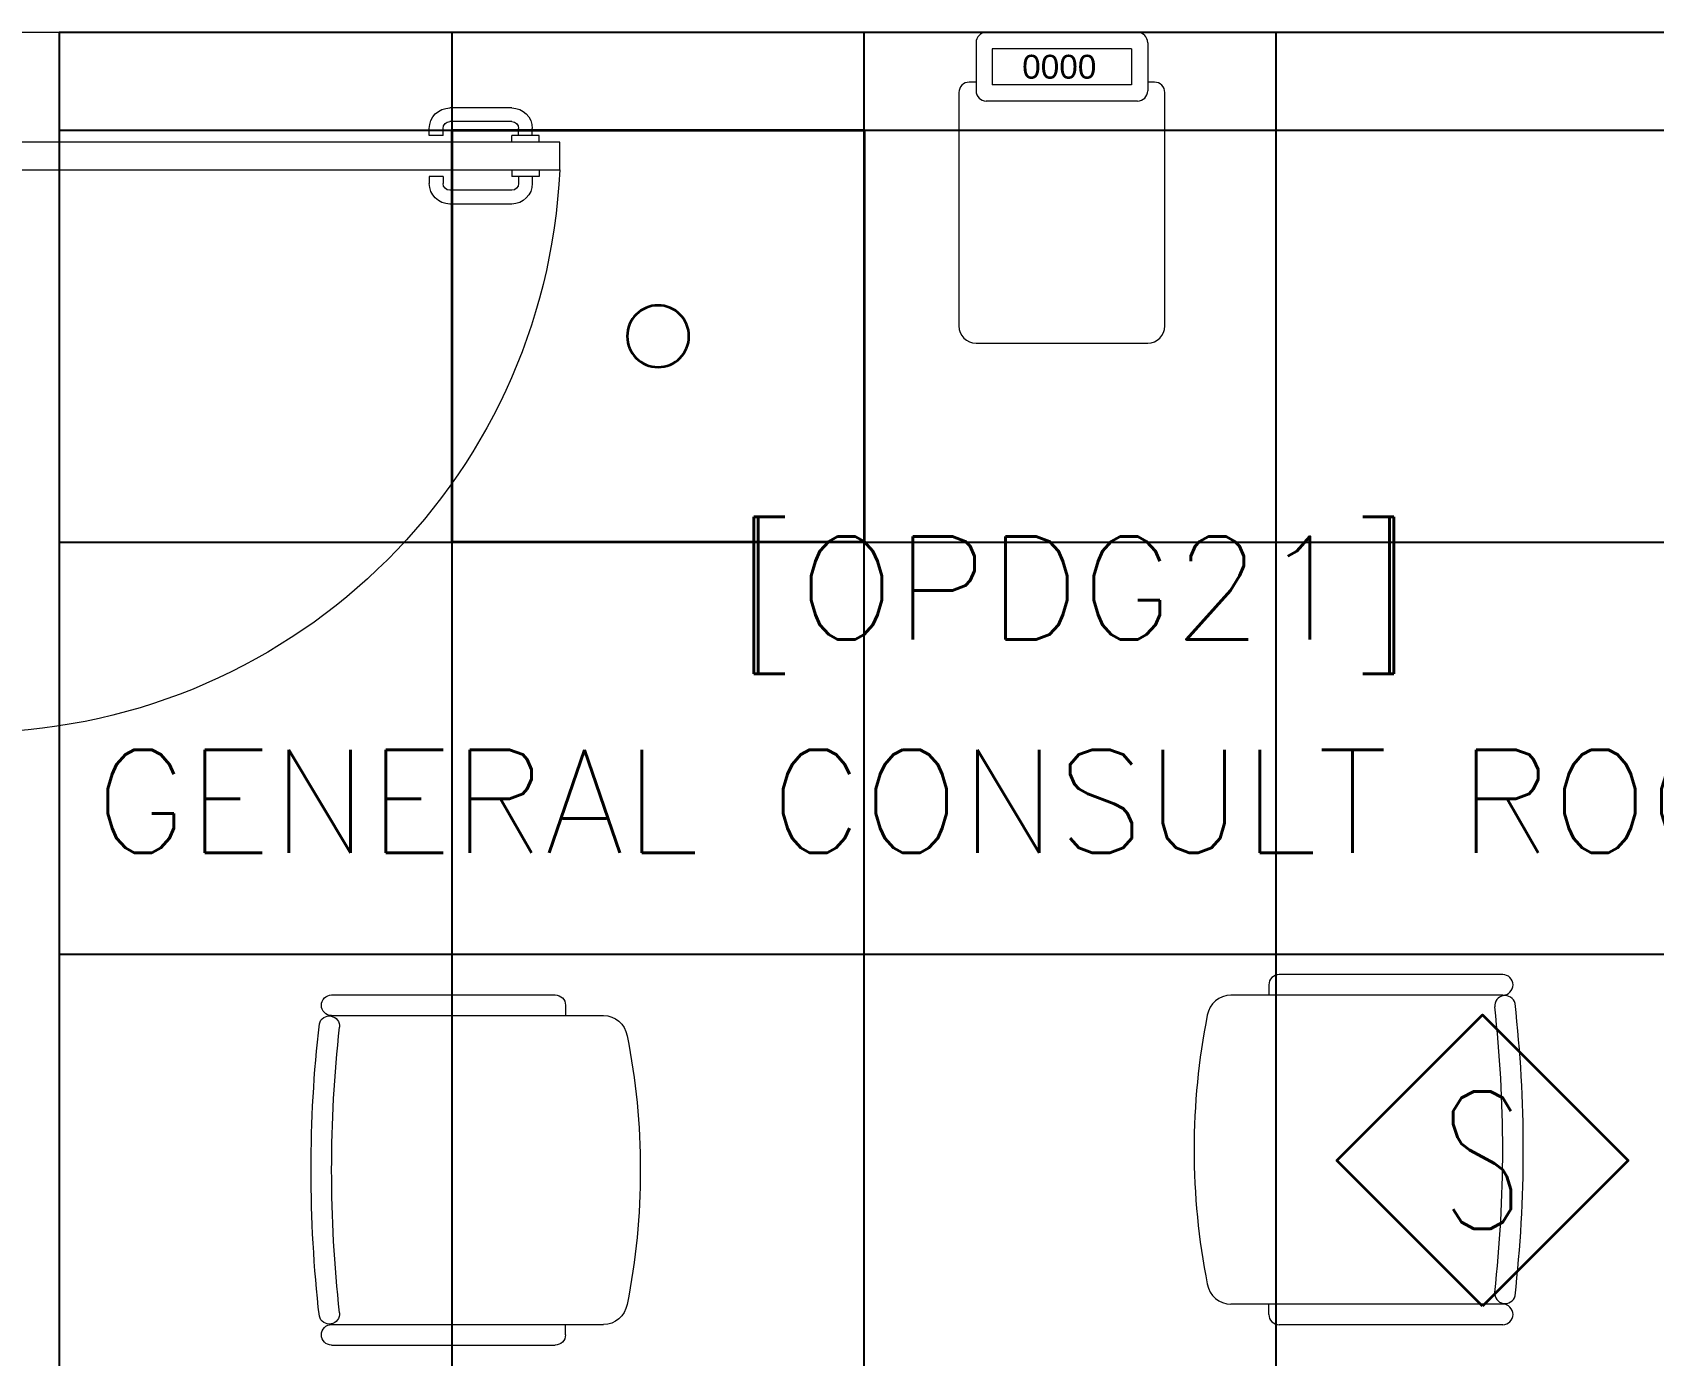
# Model space of a CAD drawing. Header units: inches. Extents: x -12418 to 57169, y -29325 to 19878.
# Drawn here: x 19789 to 22150, y -11985 to -10057 of the extents above; entities that cross this region are included whole.
import ezdxf
from ezdxf.enums import TextEntityAlignment as Align

# ---------------------------------------------------------------- set-up
doc = ezdxf.new("R2010")
doc.units = ezdxf.units.IN
doc.header["$LTSCALE"] = 25
doc.header["$MEASUREMENT"] = 0
doc.layers.get('0').update_dxf_attribs({"color": 8})
for name, color, linetype, lineweight in [('00-Ground Floor$0$72_EGR_BASE_TEXT', 252, 'Continuous', 5), ('00-Ground Floor$0$LOADING', 253, 'Continuous', 5), ('00-Ground Floor$0$Walls', 251, 'Continuous', 5), ('00-Ground Floor$0$Wooden Joinery', 251, 'Continuous', 5), ('E-LITE-CIRC-NUMB', 6, 'Continuous', 25), ('E-LITE-CLNG', 150, 'Continuous', 35), ('E-LITE-CTRL', 6, 'Continuous', 25), ('F-ALRM-CLNG @ 100', 33, 'Continuous', 35)]:
    doc.layers.add(name, color=color, linetype=linetype, lineweight=lineweight)
doc.layers.add('00-Ground Floor$0$False Ceiling', color=251, linetype='Continuous')
doc.styles.add('00-Ground Floor$0$SIMPLEX', font='SIMPLEX.shx', dxfattribs={"height": 150})
doc.styles.add('00-Ground Floor$0$Standard', font='arial.ttf')
doc.styles.add('DC_Simplex', font='SIMPLEX.shx', dxfattribs={"width": 0.7})

# ---------------------------------------------------------------- blocks, each defined once
blk = doc.blocks.new('00-Ground Floor$0$A$C72370EFE')
at = {"layer": '00-Ground Floor$0$Wooden Joinery'}
for p, q in [((-0.01, -0.04), (-0.02, -0.04)), ((-0.01, -0.03), (-0.01, -0.07)), ((0, -0.03), (-0.01, -0.03)), ((0.04, -0.03), (0.05, -0.03)), ((0.05, -0.03), (0.05, -0.07)), ((0.05, -0.04), (0.06, -0.04)), ((-0.05, -0.07), (-0.05, -0.16)), ((-0.03, -0.07), (-0.03, -0.16)), ((-0.01, -0.06), (-0.02, -0.06)), ((0, -0.07), (-0.01, -0.07)), ((0.04, -0.07), (0.05, -0.07)), ((0.05, -0.06), (0.06, -0.06)), ((0.07, -0.07), (0.07, -0.16)), ((0.09, -0.07), (0.09, -0.16)), ((-0.01, -0.17), (-0.02, -0.17)), ((-0.01, -0.17), (-0.01, -0.19)), ((0.05, -0.17), (0.06, -0.17)), ((0.05, -0.17), (0.05, -0.19)), ((-0.01, -0.19), (-0.02, -0.19)), ((0.05, -0.19), (0.06, -0.19))]:
    blk.add_line(p, q, dxfattribs=at)
for centre, radius, start, end in [((-0.02, -0.07), 0.03, 90, 180), ((0.06, -0.07), 0.03, 0, 90), ((-0.02, -0.07), 0.01, 90, 180), ((0.06, -0.07), 0.01, 0, 90), ((-0.02, -0.16), 0.03, 180, 270), ((-0.02, -0.16), 0.01, 180, 270), ((0.06, -0.16), 0.01, 270, 0), ((0.06, -0.16), 0.03, 270, 0)]:
    blk.add_arc(centre, radius, start, end, dxfattribs=at)
blk = doc.blocks.new('00-Ground Floor$0$A$C5DAD61B4')
at = {"layer": '00-Ground Floor$0$Wooden Joinery'}
for points in [[(80, 959.1), (80, 969.1), (10, 979.1), (10, 959.1)], [(940, 959.1), (940, 969.1), (1010, 979.1), (1010, 959.1)], [(70, 859.1), (70, 849.1), (0, 839.1), (0, 859.1)], [(120, 859.1), (120, 0), (80, 0), (80, 859.1)], [(950, 859.1), (950, 849.1), (1020, 839.1), (1020, 859.1)]]:
    blk.add_lwpolyline(points, close=True, dxfattribs=at)
for points in [[(45, 859.1), (45, 959.1), (20, 959.1), (20, 859.1), (45, 859.1)], [(45, 859.1), (80, 859.1), (80, 899.1), (90, 899.1), (90, 959.1), (45, 959.1), (45, 859.1)], [(975, 859.1), (940, 859.1), (940, 899.1), (930, 899.1), (930, 959.1), (975, 959.1), (975, 859.1)], [(975, 859.1), (975, 959.1), (1000, 959.1), (1000, 859.1), (975, 859.1)]]:
    blk.add_lwpolyline(points, dxfattribs=at)
blk.add_arc((80, 859.1), 860, 272.666, 0, dxfattribs=at)
at = {"layer": '00-Ground Floor$0$Wooden Joinery', "xscale": 999.9999999998854, "yscale": 999.9999999998854, "zscale": 999.9999999998854, "rotation": 180}
blk.add_blockref('00-Ground Floor$0$A$C72370EFE', (120, 0), dxfattribs=at)
blk = doc.blocks.new('00-Ground Floor$0$GF21016-P')
at = {"layer": '00-Ground Floor$0$LOADING', "extrusion": (-1.24384e-09, -1.20261e-09, -1)}
for p, q in [((0.0128, 0.0179), (0.0128, 0.4136)), ((0.4628, 0.0179), (0.4628, 0.4136)), ((-0.0022, 0.3585), (0.0128, 0.3585)), ((0.4778, 0.3585), (0.4628, 0.3585)), ((-0.0172, 0.0179), (-0.0172, 0.3435)), ((0.4928, 0.0179), (0.4928, 0.3435)), ((0.4778, 0.0029), (0.4778, 0.0029))]:
    blk.add_line(p, q, dxfattribs=at)
for centre, radius, start, end in [((-0.2378, -0.5362), 1.0036, 78.7568, 101.2432), ((-0.0478, 0.4136), 0.035, 0, 80.6557), ((-0.4278, 0.4136), 0.035, 99.3443, 180), ((0.0022, 0.3435), 0.015, 0, 90), ((-0.4778, 0.3435), 0.015, 90, 180), ((-0.0284, 0.0145), 0.015, 284.3864, 95.5209), ((-0.2378, 1.8928), 1.8749, 263.6341, 276.3659), ((-0.4471, 0.0145), 0.015, 84.4791, 255.6136), ((0.0022, 0.0179), 0.015, 270, 0), ((0.0022, 0.0179), 0.015, 180, 270), ((-0.2378, 1.8734), 1.8855, 263.5119, 276.4881), ((-0.4778, 0.0179), 0.015, 270, 0), ((-0.4778, 0.0179), 0.015, 180, 270)]:
    blk.add_arc(centre, radius, start, end, dxfattribs=at)
blk = doc.blocks.new('00-Ground Floor$0$HF13461A-P')
at = {"layer": '00-Ground Floor$0$LOADING'}
for p, q in [((0.2579, 0.4503), (0.0379, 0.4503)), ((0.0229, 0.4353), (0.0229, 0.3653)), ((0.2493, 0.4266), (0.0466, 0.4266)), ((0.0466, 0.4266), (0.0466, 0.3739)), ((0.2493, 0.4266), (0.2493, 0.3739)), ((0.2729, 0.4353), (0.2729, 0.3653)), ((0.0229, 0.3778), (0.0129, 0.3778)), ((0.2829, 0.3778), (0.2729, 0.3778)), ((-0.0021, 0.3628), (-0.0021, 0.0228)), ((0.2493, 0.3739), (0.0466, 0.3739)), ((0.2979, 0.0228), (0.2979, 0.3628)), ((0.2579, 0.3503), (0.0379, 0.3503)), ((0.0229, -0.0022), (0.2729, -0.0022))]:
    blk.add_line(p, q, dxfattribs=at)
for centre, radius, start, end in [((0.0379, 0.4353), 0.015, 90, 180), ((0.2579, 0.4353), 0.015, 0, 90), ((0.0129, 0.3628), 0.015, 90, 180), ((0.2829, 0.3628), 0.015, 0, 90), ((0.0379, 0.3653), 0.015, 180, 270), ((0.2579, 0.3653), 0.015, 270, 0), ((0.0229, 0.0228), 0.025, 180, 270), ((0.2729, 0.0228), 0.025, 270, 0)]:
    blk.add_arc(centre, radius, start, end, dxfattribs=at)
at = {"layer": '00-Ground Floor$0$LOADING', "style": '00-Ground Floor$0$Standard'}
blk.add_text('0000', height=0.03477, dxfattribs=at).set_placement((0.0901, 0.3829))
blk = doc.blocks.new('00-Ground Floor$0$A$Ce9e1c4c3')
at = {"layer": '00-Ground Floor$0$False Ceiling', "color": 254}
for p, q in [((-76150.5, -10057.4, 0), (-80172.3, -10057.4, 0)), ((-80172.3, -10057.4, 0), (-80172.3, -13467.4, 0))]:
    blk.add_line(p, q, dxfattribs=at)
at = {"layer": '00-Ground Floor$0$False Ceiling', "color": 254, "linetype": 'Continuous'}
for p, q in [((-79600, -13467.4), (-79600, -10057.4)), ((-79000, -13467.4), (-79000, -10057.4)), ((-78400, -13467.4), (-78400, -10057.4)), ((-80172.3, -10200), (-76150.5, -10200)), ((-80172.3, -10800), (-76150.5, -10800)), ((-80172.3, -11400), (-76150.5, -11400))]:
    blk.add_line(p, q, dxfattribs=at)
blk = doc.blocks.new('00-Ground Floor')
at = {"layer": '00-Ground Floor$0$Walls'}
blk.add_line((23849.5, -10057.4, 0), (19697.7, -10057.4, 0), dxfattribs=at)
at = {"layer": '00-Ground Floor$0$False Ceiling', "color": 254}
blk.add_blockref('00-Ground Floor$0$A$Ce9e1c4c3', (100000, 0), dxfattribs=at)
at = {"layer": '00-Ground Floor$0$LOADING', "lineweight": 0, "xscale": 1000, "yscale": 1000, "zscale": 1000}
blk.add_blockref('00-Ground Floor$0$HF13461A-P', (21140.1, -10507.7, 0), dxfattribs=at)
at = {"layer": '00-Ground Floor$0$LOADING', "extrusion": (-2.24019e-05, -2.67576e-11, 1), "xscale": -1000.000000000004, "yscale": 1000.000000000004, "zscale": -1000.000000000004, "rotation": 90.00002511235276}
blk.add_blockref('00-Ground Floor$0$GF21016-P', (21947.9, -11447, -0.5), dxfattribs=at)
at = {"layer": '00-Ground Floor$0$LOADING', "extrusion": (-1.86519e-05, -4.75185e-05, 1), "xscale": 1000.000000000001, "yscale": 1000.000000000001, "zscale": -1000.000000000001, "rotation": 269.9999749024568}
blk.add_blockref('00-Ground Floor$0$GF21016-P', (20206.7, -11476.7, 0.1), dxfattribs=at)
at = {"layer": '00-Ground Floor$0$Wooden Joinery', "xscale": -1, "rotation": 90}
blk.add_blockref('00-Ground Floor$0$A$C5DAD61B4', (20556.8, -10137.4, 0), dxfattribs=at)
at = {"layer": '00-Ground Floor$0$72_EGR_BASE_TEXT', "char_height": 150, "attachment_point": 2, "style": '00-Ground Floor$0$SIMPLEX'}
for s, insert in [('[OPDG21]', (21305.4, -10791.7, 0)), ('GENERAL CONSULT ROOM (5)', (21364.3, -11102.3))]:
    blk.add_mtext(s, dxfattribs=dict(at, insert=insert))
blk = doc.blocks.new('*U13')
blk.add_lwpolyline([(-300, 300), (-300, -300), (300, -300), (300, 300)], close=True)
blk.add_circle((0, 0), 45)
at = {"layer": 'E-LITE-CIRC-NUMB', "style": 'DC_Simplex', "width": 0.7, "flags": 8}
blk.add_attdef('CIRCUIT', text='', height=200, rotation=0, dxfattribs=at).set_placement((-473.9, 300), align=Align.RIGHT)
at = {"layer": 'E-LITE-CTRL', "style": 'DC_Simplex', "width": 0.7, "flags": 8}
blk.add_attdef('CONTROL', (1118.9, -935), '', height=200, rotation=360, dxfattribs=at)
blk = doc.blocks.new('A$C5CF53093')
blk.add_lwpolyline([(0, -212.1), (-212.1, 0), (0, 212.1), (212.1, 0)], close=True)
blk = doc.blocks.new('*U207')
at = {"xscale": 0.01, "yscale": 0.01, "zscale": 0.01}
blk.add_blockref('A$C5CF53093', (0.007, -0.007), dxfattribs=at)
at = {"color": 6, "style": 'DC_Simplex', "width": 0.7, "flags": 8}
blk.add_attdef('TYPE', text='', height=2, rotation=360, dxfattribs=at).set_placement((0, 0), align=Align.MIDDLE_CENTER)

msp = doc.modelspace()

# ---------------------------------------------------------------- block references
msp.add_blockref('00-Ground Floor', (0, 0))
at = {"layer": 'E-LITE-CLNG', "xscale": -1}
msp.add_blockref('*U13', (20700, -10500), dxfattribs=at)
at = {"layer": 'F-ALRM-CLNG @ 100', "xscale": 100, "yscale": 100, "zscale": 100}
msp.add_blockref('*U207', (21900, -11700), dxfattribs=at).add_auto_attribs({'TYPE': 'S'})

doc.saveas('drawing.dxf')
